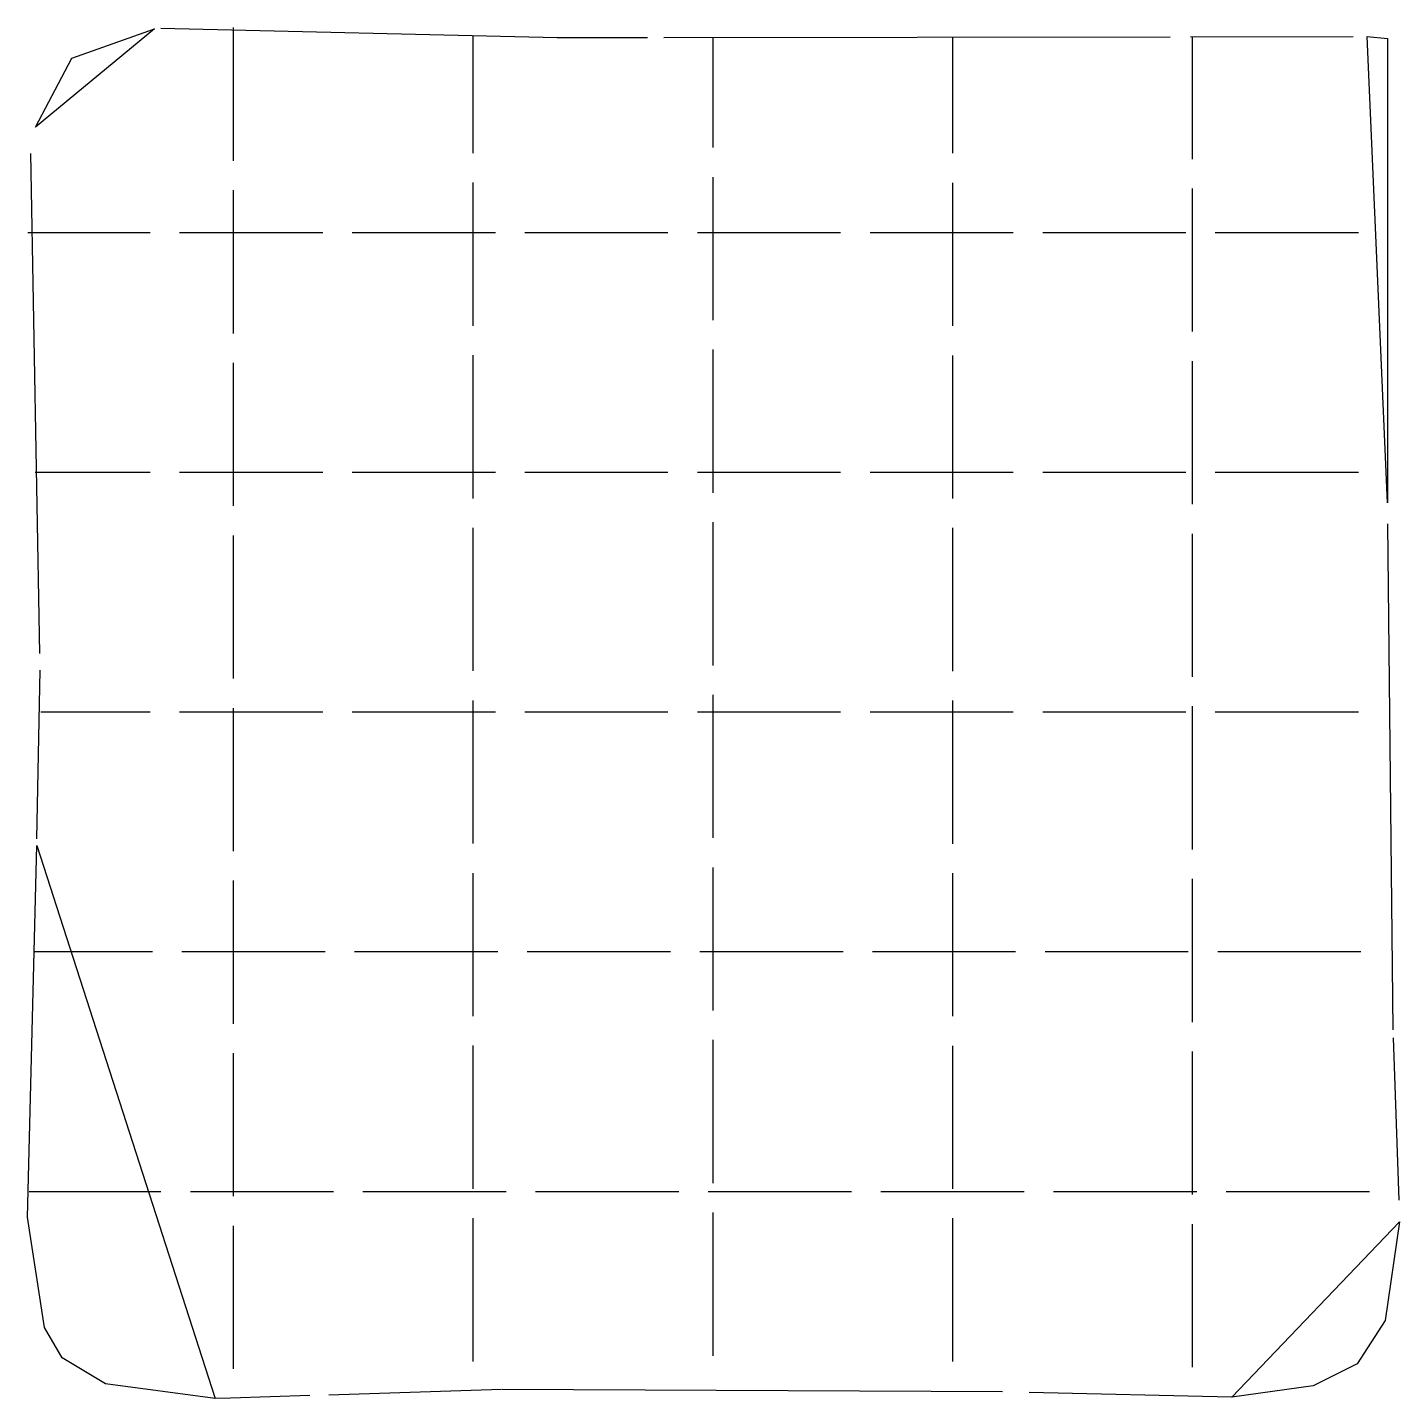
# Model space of a CAD drawing. Extents: x 0.4 to 14.8, y 0.4 to 14.7.
import ezdxf

# ---------------------------------------------------------------- set-up
doc = ezdxf.new("R2010")
doc.units = 0

msp = doc.modelspace()

# ---------------------------------------------------------------- linework, layer by layer
for p, q in [((1.769402, 14.718534), (0.528029, 13.691238)), ((0.907252, 14.412319), (1.769402, 14.718534)), ((1.835937, 14.72365), (5.967124, 14.625381)), ((2.592849, 13.348507), (2.592849, 14.731451)), ((5.092849, 14.63843), (5.092849, 14.64611)), ((5.092849, 13.419479), (5.092849, 14.63843)), ((5.967124, 14.625381), (5.994832, 14.62518)), ((5.994832, 14.62518), (6.910182, 14.626502)), ((7.080932, 14.626749), (12.359126, 14.634373)), ((7.592849, 14.611397), (7.592849, 14.619975)), ((7.592849, 13.478484), (7.592849, 14.611397)), ((10.092849, 14.614845), (10.092849, 14.62234)), ((10.092849, 13.418489), (10.092849, 14.614845)), ((12.570926, 14.634679), (14.26581, 14.637127)), ((12.592849, 14.619178), (12.592849, 14.6257)), ((12.592849, 13.358484), (12.592849, 14.619178)), ((14.412524, 14.637339), (14.62622, 14.615656)), ((14.626167, 9.774695), (14.412524, 14.637339)), ((14.62622, 14.615656), (14.626167, 9.774695)), ((0.528029, 13.691238), (0.907252, 14.412319)), ((0.572126, 8.201261), (0.480846, 13.415191)), ((2.592849, 13.340491), (2.592849, 13.348507)), ((7.592849, 13.1635), (7.592849, 13.1715)), ((7.592849, 11.6785), (7.592849, 13.1635)), ((2.592849, 13.024314), (2.592849, 13.0335)), ((2.592849, 11.540495), (2.592849, 13.024314)), ((5.092849, 13.1045), (5.092849, 13.1125)), ((5.092849, 11.6195), (5.092849, 13.1045)), ((10.092849, 13.1035), (10.092849, 13.1115)), ((10.092849, 11.6185), (10.092849, 13.1035)), ((12.592849, 13.0435), (12.592849, 13.0515)), ((12.592849, 11.5585), (12.592849, 13.0435)), ((0.44738, 12.592238), (1.7225, 12.592238)), ((0.44738, 12.592238), (1.7225, 12.592238)), ((2.0295, 12.592238), (2.0375, 12.592238)), ((2.0375, 12.592238), (3.5225, 12.592238)), ((3.829497, 12.592238), (5.277049, 12.592238)), ((5.277049, 12.592238), (5.304536, 12.592238)), ((5.304536, 12.592238), (5.3225, 12.592238)), ((5.62935, 12.592238), (7.077049, 12.592238)), ((7.077049, 12.592238), (7.1225, 12.592238)), ((7.429445, 12.592238), (8.803395, 12.592238)), ((8.803395, 12.592238), (8.91924, 12.592238)), ((8.91924, 12.592238), (8.9225, 12.592238)), ((9.2295, 12.592238), (9.2375, 12.592238)), ((9.2375, 12.592238), (10.7225, 12.592238)), ((11.029482, 12.592238), (12.501549, 12.592238)), ((12.501549, 12.592238), (12.5225, 12.592238)), ((12.828702, 12.592238), (14.31524, 12.592238)), ((14.31524, 12.592238), (14.3225, 12.592238)), ((5.092849, 10.075649), (5.092849, 11.312491)), ((7.592849, 11.02119), (7.592849, 11.371503)), ((10.092849, 9.833881), (10.092849, 11.311502)), ((2.592849, 9.86507), (2.592849, 11.233491)), ((12.592849, 11.222608), (12.592849, 11.2515)), ((12.592849, 11.222246), (12.592849, 11.222608)), ((12.592849, 9.758478), (12.592849, 11.222246)), ((7.592849, 9.878333), (7.592849, 11.02119)), ((0.52262, 10.092238), (1.7225, 10.092238)), ((0.52262, 10.092238), (1.7225, 10.092238)), ((2.0295, 10.092238), (2.0375, 10.092238)), ((2.0375, 10.092238), (3.5225, 10.092238)), ((3.829497, 10.092238), (5.277049, 10.092238)), ((5.092849, 9.8195), (5.092849, 10.075649)), ((5.277049, 10.092238), (5.304536, 10.092238)), ((5.304536, 10.092238), (5.3225, 10.092238)), ((5.6294, 10.092238), (7.077049, 10.092238)), ((7.077049, 10.092238), (7.1225, 10.092238)), ((7.429445, 10.092238), (8.803395, 10.092238)), ((8.803395, 10.092238), (8.91924, 10.092238)), ((8.91924, 10.092238), (8.9225, 10.092238)), ((9.2295, 10.092238), (9.2375, 10.092238)), ((9.2375, 10.092238), (10.7225, 10.092238)), ((11.029482, 10.092238), (12.501549, 10.092238)), ((12.501549, 10.092238), (12.5225, 10.092238)), ((12.828702, 10.092238), (14.31524, 10.092238)), ((14.31524, 10.092238), (14.3225, 10.092238)), ((2.592849, 9.7405), (2.592849, 9.86507)), ((10.092849, 9.8185), (10.092849, 9.833881)), ((5.092849, 9.503079), (5.092849, 9.5125)), ((5.092849, 8.01949), (5.092849, 9.503079)), ((7.592849, 9.561257), (7.592849, 9.5715)), ((7.592849, 8.078479), (7.592849, 9.561257)), ((10.092849, 9.502093), (10.092849, 9.5115)), ((10.092849, 8.018486), (10.092849, 9.502093)), ((12.592849, 8.0265), (12.592849, 9.4515)), ((14.626164, 9.555945), (14.67993, 4.277641)), ((2.592849, 8.029038), (2.592849, 9.433497)), ((0.543237, 6.270521), (0.577395, 8.029192)), ((2.592849, 7.986505), (2.592849, 8.029038)), ((12.592849, 7.958501), (12.592849, 8.0265)), ((2.592849, 7.953676), (2.592849, 7.986505)), ((2.592849, 7.940502), (2.592849, 7.953676)), ((2.592849, 7.940498), (2.592849, 7.940502)), ((12.592849, 7.958497), (12.592849, 7.958501)), ((7.592849, 7.753781), (7.592849, 7.7715)), ((7.592849, 7.749799), (7.592849, 7.753781)), ((7.592849, 6.27848), (7.592849, 7.749799)), ((0.583979, 7.592238), (1.716368, 7.592238)), ((0.583979, 7.592238), (1.716368, 7.592238)), ((1.716368, 7.592238), (1.7225, 7.592238)), ((2.0295, 7.592238), (2.0375, 7.592238)), ((2.0375, 7.592238), (3.5225, 7.592238)), ((2.592849, 7.607441), (2.592849, 7.6335)), ((2.592849, 6.14048), (2.592849, 7.607441)), ((3.829478, 7.592238), (4.677304, 7.592238)), ((4.677304, 7.592238), (5.277049, 7.592238)), ((5.092849, 7.684845), (5.092849, 7.7125)), ((5.092849, 6.219487), (5.092849, 7.684845)), ((5.277049, 7.592238), (5.304536, 7.592238)), ((5.304536, 7.592238), (5.3225, 7.592238)), ((5.629478, 7.592238), (5.642949, 7.592238)), ((5.642949, 7.592238), (6.477304, 7.592238)), ((6.477304, 7.592238), (7.077049, 7.592238)), ((7.077049, 7.592238), (7.1225, 7.592238)), ((7.429445, 7.592238), (8.803395, 7.592238)), ((8.803395, 7.592238), (8.91924, 7.592238)), ((8.91924, 7.592238), (8.9225, 7.592238)), ((9.2295, 7.592238), (9.2375, 7.592238)), ((9.2375, 7.592238), (10.7225, 7.592238)), ((10.092849, 7.683677), (10.092849, 7.7115)), ((10.092849, 6.21848), (10.092849, 7.683677)), ((11.029438, 7.592238), (12.501549, 7.592238)), ((12.501549, 7.592238), (12.5225, 7.592238)), ((12.592849, 6.1665), (12.592849, 7.6515)), ((12.828702, 7.592238), (14.31524, 7.592238)), ((14.31524, 7.592238), (14.3225, 7.592238)), ((0.44376, 2.32391), (0.541404, 6.197794)), ((0.44376, 2.32391), (0.541404, 6.197794)), ((0.541404, 6.197794), (2.402655, 0.431303)), ((0.541404, 6.197794), (2.402655, 0.431303)), ((12.592849, 6.1585), (12.592849, 6.1665)), ((5.092849, 4.4275), (5.092849, 5.9125)), ((7.592849, 4.4865), (7.592849, 5.9715)), ((10.092849, 4.4265), (10.092849, 5.9115)), ((2.592849, 5.8255), (2.592849, 5.8335)), ((2.592849, 4.3405), (2.592849, 5.8255)), ((12.592849, 4.3665), (12.592849, 5.8515)), ((0.521857, 5.092238), (1.740985, 5.092238)), ((0.521857, 5.092238), (1.740985, 5.092238)), ((1.740985, 5.092238), (1.7475, 5.092238)), ((2.0545, 5.092238), (2.0625, 5.092238)), ((2.0625, 5.092238), (3.5475, 5.092238)), ((3.85449, 5.092238), (5.331016, 5.092238)), ((5.331016, 5.092238), (5.3475, 5.092238)), ((5.654485, 5.092238), (7.13608, 5.092238)), ((7.13608, 5.092238), (7.1475, 5.092238)), ((7.454439, 5.092238), (8.858308, 5.092238)), ((8.858308, 5.092238), (8.94399, 5.092238)), ((8.94399, 5.092238), (8.9475, 5.092238)), ((9.2545, 5.092238), (10.7395, 5.092238)), ((10.7395, 5.092238), (10.7475, 5.092238)), ((11.054498, 5.092238), (12.522309, 5.092238)), ((12.522309, 5.092238), (12.525537, 5.092238)), ((12.525537, 5.092238), (12.5475, 5.092238)), ((12.8545, 5.092238), (12.8625, 5.092238)), ((12.8625, 5.092238), (14.3475, 5.092238)), ((7.592849, 4.47849), (7.592849, 4.4865)), ((5.092849, 4.4195), (5.092849, 4.4275)), ((10.092849, 4.4185), (10.092849, 4.4265)), ((12.592849, 4.3585), (12.592849, 4.3665)), ((7.592849, 4.171485), (7.592849, 4.171503)), ((7.592849, 4.052395), (7.592849, 4.171485)), ((14.68288, 4.193943), (14.742546, 2.500994)), ((2.592849, 3.415824), (2.592849, 4.033471)), ((5.092849, 4.027411), (5.092849, 4.1125)), ((5.092849, 2.619436), (5.092849, 4.027411)), ((7.592849, 2.678445), (7.592849, 4.052395)), ((10.092849, 3.128793), (10.092849, 4.111552)), ((12.592849, 3.986346), (12.592849, 4.0515)), ((12.592849, 2.558462), (12.592849, 3.986346)), ((2.592849, 2.540484), (2.592849, 3.415824)), ((10.092849, 2.6185), (10.092849, 3.128793)), ((0.460376, 2.592238), (0.55916, 2.592238)), ((0.460376, 2.592238), (0.55916, 2.592238)), ((0.55916, 2.592238), (1.827605, 2.592238)), ((1.827605, 2.592238), (1.8355, 2.592238)), ((2.1425, 2.592238), (2.1505, 2.592238)), ((2.1505, 2.592238), (3.6355, 2.592238)), ((3.942505, 2.592238), (5.287866, 2.592238)), ((5.287866, 2.592238), (5.423109, 2.592238)), ((5.423109, 2.592238), (5.4355, 2.592238)), ((5.7425, 2.592238), (7.195625, 2.592238)), ((7.195625, 2.592238), (7.222471, 2.592238)), ((7.222471, 2.592238), (7.2355, 2.592238)), ((7.5425, 2.592238), (7.5505, 2.592238)), ((7.5505, 2.592238), (9.0355, 2.592238)), ((9.3425, 2.592238), (10.8275, 2.592238)), ((10.8275, 2.592238), (10.8355, 2.592238)), ((11.142505, 2.592238), (12.487866, 2.592238)), ((12.487866, 2.592238), (12.635465, 2.592238)), ((12.942488, 2.592238), (14.26807, 2.592238)), ((14.26807, 2.592238), (14.390049, 2.592238)), ((14.390049, 2.592238), (14.4355, 2.592238)), ((0.622607, 1.172008), (0.44376, 2.32391)), ((0.622607, 1.172008), (0.44376, 2.32391)), ((5.092849, 2.297821), (5.092849, 2.3125)), ((5.092849, 0.819497), (5.092849, 2.297821)), ((5.092849, 0.819497), (5.092849, 2.297821)), ((7.592849, 2.3635), (7.592849, 2.3715)), ((7.592849, 0.8785), (7.592849, 2.3635)), ((7.592849, 0.8785), (7.592849, 2.3635)), ((10.092849, 2.296847), (10.092849, 2.3115)), ((10.092849, 0.818492), (10.092849, 2.296847)), ((10.092849, 0.818492), (10.092849, 2.296847)), ((2.592849, 2.220493), (2.592849, 2.2335)), ((2.592849, 0.740493), (2.592849, 2.220493)), ((2.592849, 0.740493), (2.592849, 2.220493)), ((12.592849, 2.238134), (12.592849, 2.2515)), ((12.592849, 0.758487), (12.592849, 2.238134)), ((12.592849, 0.758487), (12.592849, 2.238134)), ((13.001404, 0.445857), (14.750534, 2.274335)), ((14.750534, 2.274335), (14.60012, 1.246947)), ((0.806799, 0.85731), (0.622607, 1.172008)), ((0.806799, 0.85731), (0.622607, 1.172008)), ((14.60012, 1.246947), (14.309607, 0.794903)), ((1.256458, 0.584461), (0.806799, 0.85731)), ((1.256458, 0.584461), (0.806799, 0.85731)), ((14.309607, 0.794903), (13.850759, 0.56374)), ((2.402655, 0.431303), (1.256458, 0.584461)), ((2.402655, 0.431303), (1.256458, 0.584461)), ((2.56101, 0.436067), (2.402655, 0.431303)), ((3.389158, 0.462164), (2.56101, 0.436067)), ((5.388357, 0.525435), (3.58566, 0.468383)), ((10.610471, 0.502235), (5.393105, 0.525586)), ((12.998377, 0.445459), (10.889141, 0.495552)), ((13.001404, 0.445857), (12.998377, 0.445459)), ((13.850759, 0.56374), (13.001404, 0.445857))]:
    msp.add_line(p, q)

doc.saveas('drawing.dxf')
